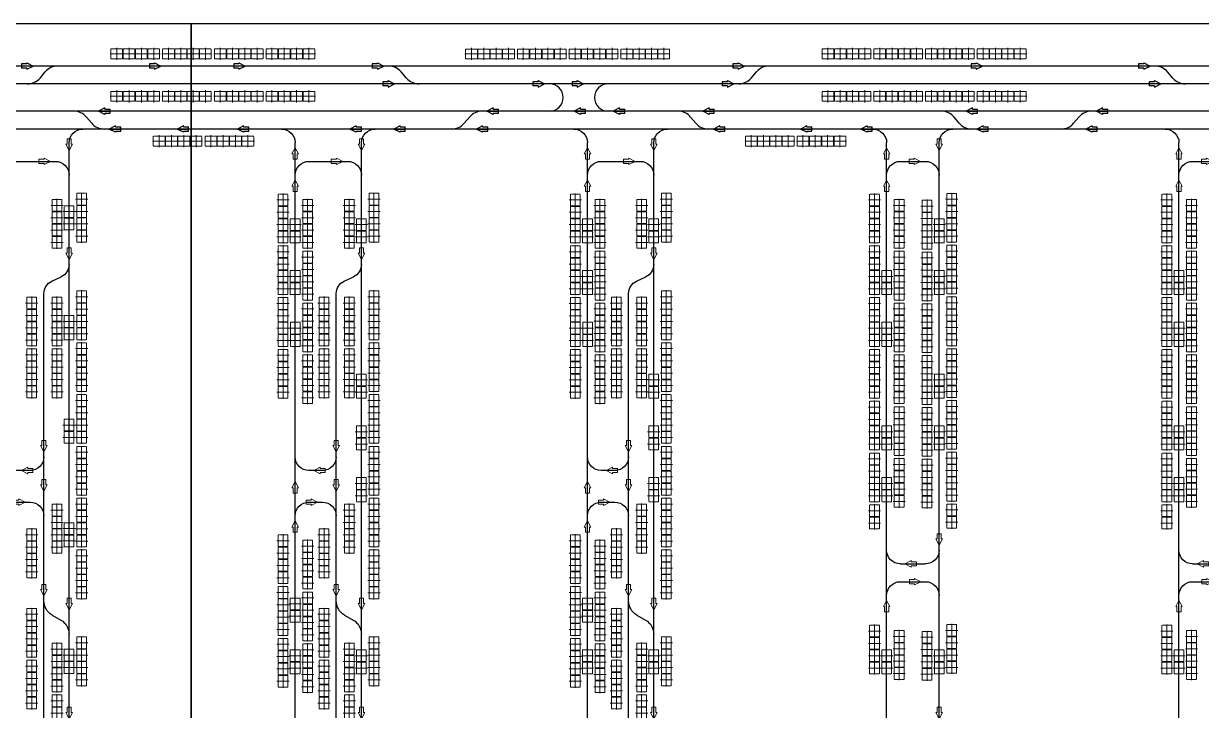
# Model space of a CAD drawing. Header units: millimetres. Extents: x -128 to 670218, y 27186 to 149492.
# Drawn here: x 432642 to 475648, y 107718 to 132785 of the extents above; entities that cross this region are included whole.
import ezdxf

# ---------------------------------------------------------------- set-up
doc = ezdxf.new("R2010")
doc.units = ezdxf.units.MM
doc.linetypes.add('AM_ISO08W050', pattern=[18, 12, -1.5, 3, -1.5])
doc.linetypes.add('XAT-M16_6F_EQ Layout_20211120$0$ACAD_ISO08W100', pattern=[36, 24, -3, 6, -3])
for name, color, linetype, lineweight in [('_CLINE', 4, 'XAT-M16_6F_EQ Layout_20211120$0$ACAD_ISO08W100', 9), ('DIRECT', 40, 'Continuous', 9), ('LINE_EQ', 4, 'AM_ISO08W050', 20), ('LINE_STB', 151, 'Continuous', 30)]:
    doc.layers.add(name, color=color, linetype=linetype, lineweight=lineweight)
doc.layers.add('Rail_H4822(Lower)', color=7, linetype='Continuous')

# ---------------------------------------------------------------- blocks, each defined once
blk = doc.blocks.new('*U3')
at = {"color": 0, "linetype": 'ByBlock'}
for p, q in [((-120, -230), (0, 0)), ((0, 0), (0, -420)), ((120, -230), (0, 0)), ((-75, -230), (-120, -230)), ((-75, -230), (-75, -420)), ((75, -420), (-75, -420)), ((75, -230), (75, -420)), ((75, -230), (120, -230))]:
    blk.add_line(p, q, dxfattribs=at)
blk = doc.blocks.new('A$C31676947')
at = {"layer": 'Rail_H4822(Lower)'}
for p, q in [((500, 47250), (500, 500)), ((2420, 47250), (2420, 500)), ((1000, 46570), (1920, 46570)), ((1000, 31870), (1920, 31870)), ((1000, 31220), (1920, 31220)), ((1000, 16520), (1920, 16520)), ((1000, 15870), (1920, 15870)), ((1000, 1180), (1920, 1180))]:
    blk.add_line(p, q, dxfattribs=at)
for centre, start, end in [((0, 47250), 0, 90), ((2920, 47250), 90, 180), ((1000, 46070), 90, 180), ((1920, 46070), 0, 90), ((1000, 32370), 180, 270), ((1920, 32370), 270, 0), ((1000, 30720), 90, 180), ((1920, 30720), 0, 90), ((0, 23700), 270, 0), ((2920, 23700), 180, 270), ((0, 21700), 0, 90), ((2920, 21700), 90, 180), ((1000, 17020), 180, 270), ((1920, 17020), 270, 0), ((1000, 15370), 90, 180), ((1920, 15370), 0, 90), ((1000, 1680), 180, 270), ((1920, 1680), 270, 0), ((0, 500), 270, 0), ((2920, 500), 180, 270)]:
    blk.add_arc(centre, 500, start, end, dxfattribs=at)
at = {"layer": 'DIRECT'}
for p, rotation in [((500, 46970), 180), ((1180, 46570), 89.99999999999999), ((500, 32550), 180), ((500, 23880), 180), ((500, 17200), 180), ((500, 1860), 180), ((1740, 1180), 270), ((500, 680), 180)]:
    blk.add_blockref('*U3', p, dxfattribs=dict(at, rotation=rotation))
for p in [(2420, 47070), (2420, 45890), (2420, 30540), (2420, 21520), (2420, 15190), (2420, 780)]:
    blk.add_blockref('*U3', p, dxfattribs=at)
at = {"layer": 'DIRECT', "lineweight": -2}
for p, rotation in [((1750, 31870), 270), ((1170, 31220), 89.99999999999999), ((1750, 16520), 270), ((1170, 15870), 89.99999999999999)]:
    blk.add_blockref('*U3', p, dxfattribs=dict(at, rotation=rotation))
blk = doc.blocks.new('A$Ca08771bd')
at = {"layer": 'Rail_H4822(Lower)'}
for p, q in [((500, 47250), (500, 500)), ((2920, 47250), (2920, 500)), ((1000, 46570), (2420, 46570)), ((2290, 42199), (2630, 42357)), ((2000, 41745), (2000, 6005)), ((1000, 32935), (1500, 32935)), ((1500, 31785), (1000, 31785)), ((2300, 27664), (2620, 27480)), ((2300, 17736), (2620, 17920)), ((1000, 13615), (1500, 13615)), ((1500, 12465), (1000, 12465)), ((2290, 5552), (2630, 5394)), ((1000, 1180), (2420, 1180))]:
    blk.add_line(p, q, dxfattribs=at)
for centre, radius, start, end in [((0, 47250), 500, 0, 90), ((3420, 47250), 500, 90, 180), ((1000, 46070), 500, 90, 180), ((2420, 46070), 500, 0, 90), ((2420, 42811), 500, 294.8882, 0), ((2500, 41745), 500, 114.8882, 180), ((1000, 33435), 500, 180, 270), ((1500, 33435), 500, 270, 0), ((1000, 31285), 500, 90, 180), ((1500, 31285), 500, 0, 90), ((2600, 28184), 600, 180, 240), ((2320, 26960), 600, 0, 60), ((0, 23700), 500, 270, 0), ((3420, 23700), 500, 180, 270), ((0, 21700), 500, 0, 90), ((3420, 21700), 500, 90, 180), ((2320, 18440), 600, 300, 0), ((2600, 17216), 600, 120, 180), ((1000, 14115), 500, 180, 270), ((1500, 14115), 500, 270, 0), ((1000, 11965), 500, 90, 180), ((1500, 11965), 500, 0, 90), ((2500, 6005), 500, 180, 245.1118), ((2420, 4940), 500, 0, 65.1118), ((1000, 1680), 500, 180, 270), ((2420, 1680), 500, 270, 0), ((0, 500), 500, 270, 0), ((3420, 500), 500, 180, 270)]:
    blk.add_arc(centre, radius, start, end, dxfattribs=at)
at = {"layer": 'DIRECT'}
for p, rotation in [((500, 46970), 180), ((1180, 46570), 90), ((500, 33615), 180), ((1320, 32935), 270), ((500, 32185), 180), ((1180, 31785), 90), ((500, 23880), 180), ((500, 14295), 180), ((1320, 13615), 270), ((500, 12865), 180), ((1180, 12465), 90), ((500, 1860), 180), ((2240, 1180), 270), ((500, 680), 180)]:
    blk.add_blockref('*U3', p, dxfattribs=dict(at, rotation=rotation))
for p in [(2920, 47070), (2920, 45890), (2920, 41911), (2000, 32535), (2000, 31105), (2920, 21520), (2000, 13215), (2000, 11785), (2920, 780)]:
    blk.add_blockref('*U3', p, dxfattribs=at)
at = {"layer": 'DIRECT', "lineweight": -2}
for p in [(2000, 27287), (2920, 26780), (2920, 17543), (2000, 17036), (2920, 4760)]:
    blk.add_blockref('*U3', p, dxfattribs=at)
blk = doc.blocks.new('*U589')
at = {"color": 0, "linetype": 'ByBlock'}
for p, q in [((-120, -230), (0, 0)), ((0, 0), (0, -420)), ((120, -230), (0, 0)), ((-75, -230), (-120, -230)), ((-75, -230), (-75, -420)), ((75, -420), (-75, -420)), ((75, -230), (75, -420)), ((75, -230), (120, -230))]:
    blk.add_line(p, q, dxfattribs=at)
blk = doc.blocks.new('*U570')
at = {"color": 0, "linetype": 'ByBlock'}
for p, q in [((-120, -230), (0, 0)), ((0, 0), (0, -420)), ((120, -230), (0, 0)), ((-75, -230), (-120, -230)), ((-75, -230), (-75, -420)), ((75, -420), (-75, -420)), ((75, -230), (75, -420)), ((75, -230), (120, -230))]:
    blk.add_line(p, q, dxfattribs=at)
blk = doc.blocks.new('*U571')
at = {"color": 0, "linetype": 'ByBlock'}
for p, q in [((-120, -230), (0, 0)), ((0, 0), (0, -420)), ((120, -230), (0, 0)), ((-75, -230), (-120, -230)), ((-75, -230), (-75, -420)), ((75, -420), (-75, -420)), ((75, -230), (75, -420)), ((75, -230), (120, -230))]:
    blk.add_line(p, q, dxfattribs=at)
blk = doc.blocks.new('*U506')
at = {"color": 0, "linetype": 'ByBlock'}
for p, q in [((-120, -230), (0, 0)), ((0, 0), (0, -420)), ((120, -230), (0, 0)), ((-75, -230), (-120, -230)), ((-75, -230), (-75, -420)), ((75, -420), (-75, -420)), ((75, -230), (75, -420)), ((75, -230), (120, -230))]:
    blk.add_line(p, q, dxfattribs=at)
blk = doc.blocks.new('*U507')
at = {"color": 0, "linetype": 'ByBlock'}
for p, q in [((-120, -230), (0, 0)), ((0, 0), (0, -420)), ((120, -230), (0, 0)), ((-75, -230), (-120, -230)), ((-75, -230), (-75, -420)), ((75, -420), (-75, -420)), ((75, -230), (75, -420)), ((75, -230), (120, -230))]:
    blk.add_line(p, q, dxfattribs=at)
blk = doc.blocks.new('*U448')
at = {"color": 0, "linetype": 'ByBlock'}
for p, q in [((-120, -230), (0, 0)), ((0, 0), (0, -420)), ((120, -230), (0, 0)), ((-75, -230), (-120, -230)), ((-75, -230), (-75, -420)), ((75, -420), (-75, -420)), ((75, -230), (75, -420)), ((75, -230), (120, -230))]:
    blk.add_line(p, q, dxfattribs=at)
blk = doc.blocks.new('*U782')
at = {"color": 0, "linetype": 'ByBlock'}
for p, q in [((-120, -230), (0, 0)), ((0, 0), (0, -420)), ((120, -230), (0, 0)), ((-75, -230), (-120, -230)), ((-75, -230), (-75, -420)), ((75, -420), (-75, -420)), ((75, -230), (75, -420)), ((75, -230), (120, -230))]:
    blk.add_line(p, q, dxfattribs=at)
blk = doc.blocks.new('*U771')
at = {"color": 0, "linetype": 'ByBlock'}
for p, q in [((-120, -230), (0, 0)), ((0, 0), (0, -420)), ((120, -230), (0, 0)), ((-75, -230), (-120, -230)), ((-75, -230), (-75, -420)), ((75, -420), (-75, -420)), ((75, -230), (75, -420)), ((75, -230), (120, -230))]:
    blk.add_line(p, q, dxfattribs=at)
blk = doc.blocks.new('*U772')
at = {"color": 0, "linetype": 'ByBlock'}
for p, q in [((-120, -230), (0, 0)), ((0, 0), (0, -420)), ((120, -230), (0, 0)), ((-75, -230), (-120, -230)), ((-75, -230), (-75, -420)), ((75, -420), (-75, -420)), ((75, -230), (75, -420)), ((75, -230), (120, -230))]:
    blk.add_line(p, q, dxfattribs=at)
blk = doc.blocks.new('*U713')
at = {"color": 0, "linetype": 'ByBlock'}
for p, q in [((-120, -230), (0, 0)), ((0, 0), (0, -420)), ((120, -230), (0, 0)), ((-75, -230), (-120, -230)), ((-75, -230), (-75, -420)), ((75, -420), (-75, -420)), ((75, -230), (75, -420)), ((75, -230), (120, -230))]:
    blk.add_line(p, q, dxfattribs=at)
blk = doc.blocks.new('*U715')
at = {"color": 0, "linetype": 'ByBlock'}
for p, q in [((-120, -230), (0, 0)), ((0, 0), (0, -420)), ((120, -230), (0, 0)), ((-75, -230), (-120, -230)), ((-75, -230), (-75, -420)), ((75, -420), (-75, -420)), ((75, -230), (75, -420)), ((75, -230), (120, -230))]:
    blk.add_line(p, q, dxfattribs=at)
blk = doc.blocks.new('*U647')
at = {"color": 0, "linetype": 'ByBlock'}
for p, q in [((-120, -230), (0, 0)), ((0, 0), (0, -420)), ((120, -230), (0, 0)), ((-75, -230), (-120, -230)), ((-75, -230), (-75, -420)), ((75, -420), (-75, -420)), ((75, -230), (75, -420)), ((75, -230), (120, -230))]:
    blk.add_line(p, q, dxfattribs=at)
blk = doc.blocks.new('*U649')
at = {"color": 0, "linetype": 'ByBlock'}
for p, q in [((-120, -230), (0, 0)), ((0, 0), (0, -420)), ((120, -230), (0, 0)), ((-75, -230), (-120, -230)), ((-75, -230), (-75, -420)), ((75, -420), (-75, -420)), ((75, -230), (75, -420)), ((75, -230), (120, -230))]:
    blk.add_line(p, q, dxfattribs=at)
blk = doc.blocks.new('*U395')
at = {"color": 0, "linetype": 'ByBlock'}
for p, q in [((-120, -230), (0, 0)), ((0, 0), (0, -420)), ((120, -230), (0, 0)), ((-75, -230), (-120, -230)), ((-75, -230), (-75, -420)), ((75, -420), (-75, -420)), ((75, -230), (75, -420)), ((75, -230), (120, -230))]:
    blk.add_line(p, q, dxfattribs=at)
blk = doc.blocks.new('*U396')
at = {"color": 0, "linetype": 'ByBlock'}
for p, q in [((-120, -230), (0, 0)), ((0, 0), (0, -420)), ((120, -230), (0, 0)), ((-75, -230), (-120, -230)), ((-75, -230), (-75, -420)), ((75, -420), (-75, -420)), ((75, -230), (75, -420)), ((75, -230), (120, -230))]:
    blk.add_line(p, q, dxfattribs=at)
blk = doc.blocks.new('*U397')
at = {"color": 0, "linetype": 'ByBlock'}
for p, q in [((-120, -230), (0, 0)), ((0, 0), (0, -420)), ((120, -230), (0, 0)), ((-75, -230), (-120, -230)), ((-75, -230), (-75, -420)), ((75, -420), (-75, -420)), ((75, -230), (75, -420)), ((75, -230), (120, -230))]:
    blk.add_line(p, q, dxfattribs=at)
blk = doc.blocks.new('*U398')
at = {"color": 0, "linetype": 'ByBlock'}
for p, q in [((-120, -230), (0, 0)), ((0, 0), (0, -420)), ((120, -230), (0, 0)), ((-75, -230), (-120, -230)), ((-75, -230), (-75, -420)), ((75, -420), (-75, -420)), ((75, -230), (75, -420)), ((75, -230), (120, -230))]:
    blk.add_line(p, q, dxfattribs=at)
blk = doc.blocks.new('*U399')
at = {"color": 0, "linetype": 'ByBlock'}
for p, q in [((-120, -230), (0, 0)), ((0, 0), (0, -420)), ((120, -230), (0, 0)), ((-75, -230), (-120, -230)), ((-75, -230), (-75, -420)), ((75, -420), (-75, -420)), ((75, -230), (75, -420)), ((75, -230), (120, -230))]:
    blk.add_line(p, q, dxfattribs=at)
blk = doc.blocks.new('*U400')
at = {"color": 0, "linetype": 'ByBlock'}
for p, q in [((-120, -230), (0, 0)), ((0, 0), (0, -420)), ((120, -230), (0, 0)), ((-75, -230), (-120, -230)), ((-75, -230), (-75, -420)), ((75, -420), (-75, -420)), ((75, -230), (75, -420)), ((75, -230), (120, -230))]:
    blk.add_line(p, q, dxfattribs=at)
blk = doc.blocks.new('*U401')
at = {"color": 0, "linetype": 'ByBlock'}
for p, q in [((-120, -230), (0, 0)), ((0, 0), (0, -420)), ((120, -230), (0, 0)), ((-75, -230), (-120, -230)), ((-75, -230), (-75, -420)), ((75, -420), (-75, -420)), ((75, -230), (75, -420)), ((75, -230), (120, -230))]:
    blk.add_line(p, q, dxfattribs=at)
blk = doc.blocks.new('*U402')
at = {"color": 0, "linetype": 'ByBlock'}
for p, q in [((-120, -230), (0, 0)), ((0, 0), (0, -420)), ((120, -230), (0, 0)), ((-75, -230), (-120, -230)), ((-75, -230), (-75, -420)), ((75, -420), (-75, -420)), ((75, -230), (75, -420)), ((75, -230), (120, -230))]:
    blk.add_line(p, q, dxfattribs=at)
blk = doc.blocks.new('*U403')
at = {"color": 0, "linetype": 'ByBlock'}
for p, q in [((-120, -230), (0, 0)), ((0, 0), (0, -420)), ((120, -230), (0, 0)), ((-75, -230), (-120, -230)), ((-75, -230), (-75, -420)), ((75, -420), (-75, -420)), ((75, -230), (75, -420)), ((75, -230), (120, -230))]:
    blk.add_line(p, q, dxfattribs=at)
blk = doc.blocks.new('*U404')
at = {"color": 0, "linetype": 'ByBlock'}
for p, q in [((-120, -230), (0, 0)), ((0, 0), (0, -420)), ((120, -230), (0, 0)), ((-75, -230), (-120, -230)), ((-75, -230), (-75, -420)), ((75, -420), (-75, -420)), ((75, -230), (75, -420)), ((75, -230), (120, -230))]:
    blk.add_line(p, q, dxfattribs=at)
blk = doc.blocks.new('*U371')
at = {"color": 0, "linetype": 'ByBlock'}
for p, q in [((-120, -230), (0, 0)), ((0, 0), (0, -420)), ((120, -230), (0, 0)), ((-75, -230), (-120, -230)), ((-75, -230), (-75, -420)), ((75, -420), (-75, -420)), ((75, -230), (75, -420)), ((75, -230), (120, -230))]:
    blk.add_line(p, q, dxfattribs=at)
blk = doc.blocks.new('*U372')
at = {"color": 0, "linetype": 'ByBlock'}
for p, q in [((-120, -230), (0, 0)), ((0, 0), (0, -420)), ((120, -230), (0, 0)), ((-75, -230), (-120, -230)), ((-75, -230), (-75, -420)), ((75, -420), (-75, -420)), ((75, -230), (75, -420)), ((75, -230), (120, -230))]:
    blk.add_line(p, q, dxfattribs=at)
blk = doc.blocks.new('*U373')
at = {"color": 0, "linetype": 'ByBlock'}
for p, q in [((-120, -230), (0, 0)), ((0, 0), (0, -420)), ((120, -230), (0, 0)), ((-75, -230), (-120, -230)), ((-75, -230), (-75, -420)), ((75, -420), (-75, -420)), ((75, -230), (75, -420)), ((75, -230), (120, -230))]:
    blk.add_line(p, q, dxfattribs=at)
blk = doc.blocks.new('*U374')
at = {"color": 0, "linetype": 'ByBlock'}
for p, q in [((-120, -230), (0, 0)), ((0, 0), (0, -420)), ((120, -230), (0, 0)), ((-75, -230), (-120, -230)), ((-75, -230), (-75, -420)), ((75, -420), (-75, -420)), ((75, -230), (75, -420)), ((75, -230), (120, -230))]:
    blk.add_line(p, q, dxfattribs=at)
blk = doc.blocks.new('*U375')
at = {"color": 0, "linetype": 'ByBlock'}
for p, q in [((-120, -230), (0, 0)), ((0, 0), (0, -420)), ((120, -230), (0, 0)), ((-75, -230), (-120, -230)), ((-75, -230), (-75, -420)), ((75, -420), (-75, -420)), ((75, -230), (75, -420)), ((75, -230), (120, -230))]:
    blk.add_line(p, q, dxfattribs=at)
blk = doc.blocks.new('*U377')
at = {"color": 0, "linetype": 'ByBlock'}
for p, q in [((-120, -230), (0, 0)), ((0, 0), (0, -420)), ((120, -230), (0, 0)), ((-75, -230), (-120, -230)), ((-75, -230), (-75, -420)), ((75, -420), (-75, -420)), ((75, -230), (75, -420)), ((75, -230), (120, -230))]:
    blk.add_line(p, q, dxfattribs=at)
blk = doc.blocks.new('*U378')
at = {"color": 0, "linetype": 'ByBlock'}
for p, q in [((-120, -230), (0, 0)), ((0, 0), (0, -420)), ((120, -230), (0, 0)), ((-75, -230), (-120, -230)), ((-75, -230), (-75, -420)), ((75, -420), (-75, -420)), ((75, -230), (75, -420)), ((75, -230), (120, -230))]:
    blk.add_line(p, q, dxfattribs=at)
blk = doc.blocks.new('XAT-M16_6F_EQ Layout_20211120$0$EG-12_FOUP_(01)-pv')
at = {"layer": '_CLINE'}
for p, q in [((0, 211), (0, -235)), ((-239, -12), (239, -12))]:
    blk.add_line(p, q, dxfattribs=at)
at = {"layer": 'LINE_EQ'}
blk.add_lwpolyline([(-215, 166), (-215, -190), (215, -190), (215, 166)], close=True, dxfattribs=at)
blk = doc.blocks.new('A$Ca79c4620')
at = {"rotation": 89.99999999999999}
for p in [(945, -882), (945, -1332), (945, -1782), (945, -2232)]:
    blk.add_blockref('XAT-M16_6F_EQ Layout_20211120$0$EG-12_FOUP_(01)-pv', p, dxfattribs=at)
blk = doc.blocks.new('A$Cb83e1a90')
at = {"rotation": 89.99999999999999}
for p in [(-955, -909), (-955, -1359), (-955, -1809), (-955, -2259)]:
    blk.add_blockref('XAT-M16_6F_EQ Layout_20211120$0$EG-12_FOUP_(01)-pv', p, dxfattribs=at)

msp = doc.modelspace()

# ---------------------------------------------------------------- linework, layer by layer
for points in [[(385178, 132785), (438756, 132785), (438756, 79986), (385178, 79986)], [(438756, 132785), (534517, 132785), (534517, 79986), (438756, 79986)]]:
    msp.add_lwpolyline(points, close=True)
at = {"layer": 'Rail_H4822(Lower)'}
for p, q in [((669038, 131236), (407708, 131236)), ((433243, 130798), (433435, 131025)), ((446624, 130798), (446432, 131025)), ((459210, 130798), (459401, 131025)), ((474604, 130798), (474412, 131025)), ((666119, 130586), (407708, 130586)), ((668038, 129586), (408931, 129586)), ((435131, 129148), (434939, 129375)), ((448732, 129148), (448924, 129375)), ((457191, 129148), (456999, 129375)), ((466806, 129148), (466614, 129375)), ((470981, 129148), (471173, 129375)), ((667388, 128936), (414398, 128936))]:
    msp.add_line(p, q, dxfattribs=at)
for centre, radius, start, end in [((433892, 130636), 600, 90, 139.6984), ((445974, 130636), 600, 40.3016, 90), ((459859, 130636), 600, 90, 139.6984), ((473954, 130636), 600, 40.3016, 90), ((432785, 131186), 600, 270, 319.6984), ((447081, 131186), 600, 220.3016, 270), ((458752, 131186), 600, 270, 319.6984), ((475061, 131186), 600, 220.3016, 270), ((451841, 130086), 500, 270, 90), ((453991, 130086), 500, 90, 270), ((434481, 128986), 600, 40.3016, 90), ((449381, 128986), 600, 90, 139.6984), ((456541, 128986), 600, 40.3016, 90), ((466157, 128986), 600, 40.3016, 90), ((471631, 128986), 600, 90, 139.6984), ((435588, 129536), 600, 220.3016, 270), ((448274, 129536), 600, 270, 319.6984), ((457648, 129536), 600, 220.3016, 270), ((467264, 129536), 600, 220.3016, 270), ((470524, 129536), 600, 270, 319.6984)]:
    msp.add_arc(centre, radius, start, end, dxfattribs=at)

# ---------------------------------------------------------------- block references
at = {"layer": 'LINE_EQ', "rotation": 89.99999999999999}
for p in [(434293, 125924), (434293, 125474), (442546, 125448), (444966, 125448), (453219, 125448), (455639, 125448), (466062, 125448), (442546, 124998), (444966, 124998), (453219, 124998), (455639, 124998), (466062, 124998), (442546, 123558), (453219, 123558), (464142, 123558), (466062, 123558), (474815, 123558), (442546, 123108), (453219, 123108), (464142, 123108), (466062, 123108), (474815, 123108), (434293, 121912), (442549, 121668), (453222, 121668), (464142, 121668), (474815, 121668), (434293, 121462), (442549, 121218), (453222, 121218), (464142, 121218), (474815, 121218), (444966, 119778), (455639, 119778), (466062, 119778), (444966, 119328), (455639, 119328), (466062, 119328), (434293, 118132), (434293, 117682), (444966, 117888), (455639, 117888), (464142, 117888), (466062, 117888), (474815, 117888), (444966, 117438), (455639, 117438), (464142, 117438), (466062, 117438), (474815, 117438), (444966, 115998), (455639, 115998), (464142, 115998), (474815, 115998), (444966, 115548), (455639, 115548), (464142, 115548), (474815, 115548), (434293, 114352), (434293, 113902), (442546, 111604), (453219, 111604), (442546, 111154), (453219, 111154), (434293, 109733), (442546, 109714), (444966, 109714), (453219, 109714), (455639, 109714), (464142, 109714), (466062, 109714), (474815, 109714), (434293, 109283), (442546, 109264), (444966, 109264), (453219, 109264), (455639, 109264), (464142, 109264), (466062, 109264), (474815, 109264)]:
    msp.add_blockref('XAT-M16_6F_EQ Layout_20211120$0$EG-12_FOUP_(01)-pv', p, dxfattribs=at)
at = {"layer": 'LINE_STB'}
for name, p in [('XAT-M16_6F_EQ Layout_20211120$0$EG-12_FOUP_(01)-pv', (436043, 131692)), ('XAT-M16_6F_EQ Layout_20211120$0$EG-12_FOUP_(01)-pv', (436493, 131692)), ('XAT-M16_6F_EQ Layout_20211120$0$EG-12_FOUP_(01)-pv', (436943, 131692)), ('XAT-M16_6F_EQ Layout_20211120$0$EG-12_FOUP_(01)-pv', (437393, 131692)), ('XAT-M16_6F_EQ Layout_20211120$0$EG-12_FOUP_(01)-pv', (437933, 131692)), ('XAT-M16_6F_EQ Layout_20211120$0$EG-12_FOUP_(01)-pv', (438383, 131692)), ('XAT-M16_6F_EQ Layout_20211120$0$EG-12_FOUP_(01)-pv', (438833, 131692)), ('XAT-M16_6F_EQ Layout_20211120$0$EG-12_FOUP_(01)-pv', (439283, 131692)), ('XAT-M16_6F_EQ Layout_20211120$0$EG-12_FOUP_(01)-pv', (439823, 131692)), ('XAT-M16_6F_EQ Layout_20211120$0$EG-12_FOUP_(01)-pv', (440273, 131692)), ('XAT-M16_6F_EQ Layout_20211120$0$EG-12_FOUP_(01)-pv', (440723, 131692)), ('XAT-M16_6F_EQ Layout_20211120$0$EG-12_FOUP_(01)-pv', (441173, 131692)), ('XAT-M16_6F_EQ Layout_20211120$0$EG-12_FOUP_(01)-pv', (441713, 131692)), ('XAT-M16_6F_EQ Layout_20211120$0$EG-12_FOUP_(01)-pv', (442163, 131692)), ('XAT-M16_6F_EQ Layout_20211120$0$EG-12_FOUP_(01)-pv', (442613, 131692)), ('XAT-M16_6F_EQ Layout_20211120$0$EG-12_FOUP_(01)-pv', (443063, 131692)), ('XAT-M16_6F_EQ Layout_20211120$0$EG-12_FOUP_(01)-pv', (448997, 131691)), ('XAT-M16_6F_EQ Layout_20211120$0$EG-12_FOUP_(01)-pv', (449447, 131691)), ('XAT-M16_6F_EQ Layout_20211120$0$EG-12_FOUP_(01)-pv', (449897, 131691)), ('XAT-M16_6F_EQ Layout_20211120$0$EG-12_FOUP_(01)-pv', (450347, 131691)), ('XAT-M16_6F_EQ Layout_20211120$0$EG-12_FOUP_(01)-pv', (450887, 131691)), ('XAT-M16_6F_EQ Layout_20211120$0$EG-12_FOUP_(01)-pv', (451337, 131691)), ('XAT-M16_6F_EQ Layout_20211120$0$EG-12_FOUP_(01)-pv', (451787, 131691)), ('XAT-M16_6F_EQ Layout_20211120$0$EG-12_FOUP_(01)-pv', (452237, 131691)), ('XAT-M16_6F_EQ Layout_20211120$0$EG-12_FOUP_(01)-pv', (452777, 131691)), ('XAT-M16_6F_EQ Layout_20211120$0$EG-12_FOUP_(01)-pv', (453227, 131691)), ('XAT-M16_6F_EQ Layout_20211120$0$EG-12_FOUP_(01)-pv', (453677, 131691)), ('XAT-M16_6F_EQ Layout_20211120$0$EG-12_FOUP_(01)-pv', (454127, 131691)), ('XAT-M16_6F_EQ Layout_20211120$0$EG-12_FOUP_(01)-pv', (454667, 131691)), ('XAT-M16_6F_EQ Layout_20211120$0$EG-12_FOUP_(01)-pv', (455117, 131691)), ('XAT-M16_6F_EQ Layout_20211120$0$EG-12_FOUP_(01)-pv', (455567, 131691)), ('XAT-M16_6F_EQ Layout_20211120$0$EG-12_FOUP_(01)-pv', (456017, 131691)), ('XAT-M16_6F_EQ Layout_20211120$0$EG-12_FOUP_(01)-pv', (462010, 131692)), ('XAT-M16_6F_EQ Layout_20211120$0$EG-12_FOUP_(01)-pv', (462460, 131692)), ('XAT-M16_6F_EQ Layout_20211120$0$EG-12_FOUP_(01)-pv', (462910, 131692)), ('XAT-M16_6F_EQ Layout_20211120$0$EG-12_FOUP_(01)-pv', (463360, 131692)), ('XAT-M16_6F_EQ Layout_20211120$0$EG-12_FOUP_(01)-pv', (463900, 131692)), ('XAT-M16_6F_EQ Layout_20211120$0$EG-12_FOUP_(01)-pv', (464350, 131692)), ('XAT-M16_6F_EQ Layout_20211120$0$EG-12_FOUP_(01)-pv', (464800, 131692)), ('XAT-M16_6F_EQ Layout_20211120$0$EG-12_FOUP_(01)-pv', (465250, 131692)), ('XAT-M16_6F_EQ Layout_20211120$0$EG-12_FOUP_(01)-pv', (465790, 131692)), ('XAT-M16_6F_EQ Layout_20211120$0$EG-12_FOUP_(01)-pv', (466240, 131692)), ('XAT-M16_6F_EQ Layout_20211120$0$EG-12_FOUP_(01)-pv', (466690, 131692)), ('XAT-M16_6F_EQ Layout_20211120$0$EG-12_FOUP_(01)-pv', (467140, 131692)), ('XAT-M16_6F_EQ Layout_20211120$0$EG-12_FOUP_(01)-pv', (467680, 131692)), ('XAT-M16_6F_EQ Layout_20211120$0$EG-12_FOUP_(01)-pv', (468130, 131692)), ('XAT-M16_6F_EQ Layout_20211120$0$EG-12_FOUP_(01)-pv', (468580, 131692)), ('XAT-M16_6F_EQ Layout_20211120$0$EG-12_FOUP_(01)-pv', (469030, 131692)), ('XAT-M16_6F_EQ Layout_20211120$0$EG-12_FOUP_(01)-pv', (436043, 130143)), ('XAT-M16_6F_EQ Layout_20211120$0$EG-12_FOUP_(01)-pv', (436493, 130143)), ('XAT-M16_6F_EQ Layout_20211120$0$EG-12_FOUP_(01)-pv', (436943, 130143)), ('XAT-M16_6F_EQ Layout_20211120$0$EG-12_FOUP_(01)-pv', (437393, 130143)), ('XAT-M16_6F_EQ Layout_20211120$0$EG-12_FOUP_(01)-pv', (437933, 130143)), ('XAT-M16_6F_EQ Layout_20211120$0$EG-12_FOUP_(01)-pv', (438383, 130143)), ('XAT-M16_6F_EQ Layout_20211120$0$EG-12_FOUP_(01)-pv', (438833, 130143)), ('XAT-M16_6F_EQ Layout_20211120$0$EG-12_FOUP_(01)-pv', (439283, 130143)), ('XAT-M16_6F_EQ Layout_20211120$0$EG-12_FOUP_(01)-pv', (439823, 130143)), ('XAT-M16_6F_EQ Layout_20211120$0$EG-12_FOUP_(01)-pv', (440273, 130143)), ('XAT-M16_6F_EQ Layout_20211120$0$EG-12_FOUP_(01)-pv', (440723, 130143)), ('XAT-M16_6F_EQ Layout_20211120$0$EG-12_FOUP_(01)-pv', (441173, 130143)), ('XAT-M16_6F_EQ Layout_20211120$0$EG-12_FOUP_(01)-pv', (441713, 130143)), ('XAT-M16_6F_EQ Layout_20211120$0$EG-12_FOUP_(01)-pv', (442163, 130143)), ('XAT-M16_6F_EQ Layout_20211120$0$EG-12_FOUP_(01)-pv', (442613, 130143)), ('XAT-M16_6F_EQ Layout_20211120$0$EG-12_FOUP_(01)-pv', (443063, 130143)), ('XAT-M16_6F_EQ Layout_20211120$0$EG-12_FOUP_(01)-pv', (462010, 130143)), ('XAT-M16_6F_EQ Layout_20211120$0$EG-12_FOUP_(01)-pv', (462460, 130143)), ('XAT-M16_6F_EQ Layout_20211120$0$EG-12_FOUP_(01)-pv', (462910, 130143)), ('XAT-M16_6F_EQ Layout_20211120$0$EG-12_FOUP_(01)-pv', (463360, 130143)), ('XAT-M16_6F_EQ Layout_20211120$0$EG-12_FOUP_(01)-pv', (463900, 130143)), ('XAT-M16_6F_EQ Layout_20211120$0$EG-12_FOUP_(01)-pv', (464350, 130143)), ('XAT-M16_6F_EQ Layout_20211120$0$EG-12_FOUP_(01)-pv', (464800, 130143)), ('XAT-M16_6F_EQ Layout_20211120$0$EG-12_FOUP_(01)-pv', (465250, 130143)), ('XAT-M16_6F_EQ Layout_20211120$0$EG-12_FOUP_(01)-pv', (465790, 130143)), ('XAT-M16_6F_EQ Layout_20211120$0$EG-12_FOUP_(01)-pv', (466240, 130143)), ('XAT-M16_6F_EQ Layout_20211120$0$EG-12_FOUP_(01)-pv', (466690, 130143)), ('XAT-M16_6F_EQ Layout_20211120$0$EG-12_FOUP_(01)-pv', (467140, 130143)), ('XAT-M16_6F_EQ Layout_20211120$0$EG-12_FOUP_(01)-pv', (467680, 130143)), ('XAT-M16_6F_EQ Layout_20211120$0$EG-12_FOUP_(01)-pv', (468130, 130143)), ('XAT-M16_6F_EQ Layout_20211120$0$EG-12_FOUP_(01)-pv', (468580, 130143)), ('XAT-M16_6F_EQ Layout_20211120$0$EG-12_FOUP_(01)-pv', (469030, 130143)), ('A$Ca79c4620', (433805, 127257)), ('A$Cb83e1a90', (443058, 127257)), ('A$Ca79c4620', (444478, 127257)), ('A$Cb83e1a90', (453731, 127257)), ('A$Ca79c4620', (455151, 127257)), ('A$Cb83e1a90', (434805, 127058)), ('A$Cb83e1a90', (445478, 127058)), ('A$Cb83e1a90', (456151, 127058)), ('A$Cb83e1a90', (443058, 125367)), ('A$Cb83e1a90', (453731, 125367)), ('A$Cb83e1a90', (435705, 123720)), ('A$Cb83e1a90', (446378, 123720)), ('A$Cb83e1a90', (457051, 123720)), ('A$Cb83e1a90', (433885, 123495)), ('A$Cb83e1a90', (434805, 123495)), ('A$Cb83e1a90', (443058, 123477)), ('A$Cb83e1a90', (444558, 123495)), ('A$Cb83e1a90', (445478, 123495)), ('A$Cb83e1a90', (453731, 123477)), ('A$Cb83e1a90', (455231, 123495)), ('A$Cb83e1a90', (456151, 123495)), ('A$Cb83e1a90', (433885, 121605)), ('A$Cb83e1a90', (433885, 121605)), ('A$Cb83e1a90', (434805, 121605)), ('A$Cb83e1a90', (435705, 121830)), ('A$Cb83e1a90', (443058, 121587)), ('A$Cb83e1a90', (444558, 121605)), ('A$Cb83e1a90', (444558, 121605)), ('A$Cb83e1a90', (445478, 121605)), ('A$Cb83e1a90', (446378, 121830)), ('A$Cb83e1a90', (453731, 121587)), ('A$Cb83e1a90', (455231, 121605)), ('A$Cb83e1a90', (455231, 121605)), ('A$Cb83e1a90', (456151, 121605)), ('A$Cb83e1a90', (457051, 121830)), ('A$Cb83e1a90', (435705, 119940)), ('A$Cb83e1a90', (446378, 119940)), ('A$Cb83e1a90', (457051, 119940)), ('A$Cb83e1a90', (435705, 118050)), ('A$Cb83e1a90', (446378, 118050)), ('A$Cb83e1a90', (457051, 118050)), ('A$Cb83e1a90', (434805, 115935)), ('A$Cb83e1a90', (435705, 116160)), ('A$Cb83e1a90', (445478, 115935)), ('A$Cb83e1a90', (446378, 116160)), ('A$Cb83e1a90', (456151, 115935)), ('A$Cb83e1a90', (457051, 116160)), ('A$Cb83e1a90', (433885, 115035)), ('A$Cb83e1a90', (443058, 114822)), ('A$Cb83e1a90', (444558, 115035)), ('A$Cb83e1a90', (453731, 114822)), ('A$Cb83e1a90', (455231, 115035)), ('A$Cb83e1a90', (435705, 114270)), ('A$Cb83e1a90', (446378, 114270)), ('A$Cb83e1a90', (457051, 114270)), ('A$Cb83e1a90', (443058, 112932)), ('A$Cb83e1a90', (453731, 112932)), ('A$Cb83e1a90', (433885, 112137)), ('A$Cb83e1a90', (444558, 112137)), ('A$Cb83e1a90', (455231, 112137)), ('A$Cb83e1a90', (434805, 110867)), ('A$Cb83e1a90', (435705, 111092)), ('A$Cb83e1a90', (443058, 111042)), ('A$Cb83e1a90', (445478, 110867)), ('A$Cb83e1a90', (446378, 111092)), ('A$Cb83e1a90', (453731, 111042)), ('A$Cb83e1a90', (456151, 110867)), ('A$Cb83e1a90', (457051, 111092)), ('A$Cb83e1a90', (433885, 110247)), ('A$Cb83e1a90', (444558, 110247)), ('A$Cb83e1a90', (455231, 110247)), ('A$Cb83e1a90', (434805, 108977)), ('A$Cb83e1a90', (445478, 108977)), ('A$Cb83e1a90', (456151, 108977))]:
    msp.add_blockref(name, p, dxfattribs=at)
for p, rotation in [((437592, 128482), 180), ((438042, 128482), 180), ((438492, 128482), 180), ((438942, 128482), 180), ((439482, 128482), 180), ((439932, 128482), 180), ((440382, 128482), 180), ((440832, 128482), 180), ((459210, 128481), 180), ((459660, 128481), 180), ((460110, 128481), 180), ((460560, 128481), 180), ((461100, 128481), 180), ((461550, 128481), 180), ((462000, 128481), 180), ((462450, 128481), 180), ((463699, 126348), 89.99999999999999), ((466519, 126374), 89.99999999999999), ((474372, 126348), 89.99999999999999), ((443003, 126149), 89.99999999999999), ((453676, 126149), 89.99999999999999), ((463699, 125898), 89.99999999999999), ((464599, 126149), 89.99999999999999), ((465619, 126123), 89.99999999999999), ((466519, 125924), 89.99999999999999), ((474372, 125898), 89.99999999999999), ((475272, 126149), 89.99999999999999), ((443003, 125699), 89.99999999999999), ((453676, 125699), 89.99999999999999), ((463699, 125448), 89.99999999999999), ((464599, 125699), 89.99999999999999), ((465619, 125673), 89.99999999999999), ((466519, 125474), 89.99999999999999), ((474372, 125448), 89.99999999999999), ((475272, 125699), 89.99999999999999), ((443003, 125249), 89.99999999999999), ((453676, 125249), 89.99999999999999), ((463699, 124998), 89.99999999999999), ((464599, 125249), 89.99999999999999), ((465619, 125223), 89.99999999999999), ((466519, 125024), 89.99999999999999), ((474372, 124998), 89.99999999999999), ((475272, 125249), 89.99999999999999), ((443003, 124799), 89.99999999999999), ((453676, 124799), 89.99999999999999), ((464599, 124799), 89.99999999999999), ((465619, 124773), 89.99999999999999), ((466519, 124484), 89.99999999999999), ((475272, 124799), 89.99999999999999), ((443003, 124259), 89.99999999999999), ((453676, 124259), 89.99999999999999), ((463699, 124458), 89.99999999999999), ((464599, 124259), 89.99999999999999), ((465619, 124233), 89.99999999999999), ((474372, 124458), 89.99999999999999), ((475272, 124259), 89.99999999999999), ((443003, 123809), 89.99999999999999), ((453676, 123809), 89.99999999999999), ((463699, 124008), 89.99999999999999), ((464599, 123809), 89.99999999999999), ((465619, 123783), 89.99999999999999), ((466519, 124034), 89.99999999999999), ((474372, 124008), 89.99999999999999), ((475272, 123809), 89.99999999999999), ((443003, 123359), 89.99999999999999), ((453676, 123359), 89.99999999999999), ((463699, 123558), 89.99999999999999), ((464599, 123359), 89.99999999999999), ((465619, 123333), 89.99999999999999), ((466519, 123584), 89.99999999999999), ((474372, 123558), 89.99999999999999), ((475272, 123359), 89.99999999999999), ((443003, 122909), 89.99999999999999), ((453676, 122909), 89.99999999999999), ((463699, 123108), 89.99999999999999), ((464599, 122909), 89.99999999999999), ((465619, 122883), 89.99999999999999), ((466519, 123134), 89.99999999999999), ((474372, 123108), 89.99999999999999), ((475272, 122909), 89.99999999999999), ((443003, 122369), 89.99999999999999), ((453676, 122369), 89.99999999999999), ((463699, 122568), 89.99999999999999), ((464599, 122369), 89.99999999999999), ((465619, 122343), 89.99999999999999), ((466519, 122594), 89.99999999999999), ((474372, 122568), 89.99999999999999), ((475272, 122369), 89.99999999999999), ((443003, 121919), 89.99999999999999), ((453676, 121919), 89.99999999999999), ((463699, 122118), 89.99999999999999), ((464599, 121919), 89.99999999999999), ((466519, 122144), 89.99999999999999), ((474372, 122118), 89.99999999999999), ((475272, 121919), 89.99999999999999), ((443003, 121469), 89.99999999999999), ((453676, 121469), 89.99999999999999), ((463699, 121668), 89.99999999999999), ((464599, 121469), 89.99999999999999), ((465619, 121893), 89.99999999999999), ((466519, 121694), 89.99999999999999), ((474372, 121668), 89.99999999999999), ((475272, 121469), 89.99999999999999), ((463699, 121218), 89.99999999999999), ((465619, 121443), 89.99999999999999), ((466519, 121244), 89.99999999999999), ((474372, 121218), 89.99999999999999), ((443003, 121019), 89.99999999999999), ((453676, 121019), 89.99999999999999), ((463699, 120678), 89.99999999999999), ((464599, 121019), 89.99999999999999), ((465619, 120993), 89.99999999999999), ((466519, 120704), 89.99999999999999), ((474372, 120678), 89.99999999999999), ((475272, 121019), 89.99999999999999), ((443003, 120479), 89.99999999999999), ((453676, 120479), 89.99999999999999), ((463699, 120228), 89.99999999999999), ((464599, 120479), 89.99999999999999), ((465619, 120453), 89.99999999999999), ((466519, 120254), 89.99999999999999), ((474372, 120228), 89.99999999999999), ((475272, 120479), 89.99999999999999), ((443003, 120029), 89.99999999999999), ((453676, 120029), 89.99999999999999), ((463699, 119778), 89.99999999999999), ((464599, 120029), 89.99999999999999), ((465619, 120003), 89.99999999999999), ((466519, 119804), 89.99999999999999), ((474372, 119778), 89.99999999999999), ((475272, 120029), 89.99999999999999), ((443003, 119579), 89.99999999999999), ((453676, 119579), 89.99999999999999), ((463699, 119328), 89.99999999999999), ((464599, 119579), 89.99999999999999), ((465619, 119553), 89.99999999999999), ((466519, 119354), 89.99999999999999), ((474372, 119328), 89.99999999999999), ((475272, 119579), 89.99999999999999), ((443003, 119129), 89.99999999999999), ((453676, 119129), 89.99999999999999), ((464599, 119129), 89.99999999999999), ((465619, 119103), 89.99999999999999), ((475272, 119129), 89.99999999999999), ((463699, 118788), 89.99999999999999), ((464599, 118589), 89.99999999999999), ((465619, 118563), 89.99999999999999), ((466519, 118814), 89.99999999999999), ((474372, 118788), 89.99999999999999), ((475272, 118589), 89.99999999999999), ((463699, 118338), 89.99999999999999), ((464599, 118139), 89.99999999999999), ((465619, 118113), 89.99999999999999), ((466519, 118364), 89.99999999999999), ((474372, 118338), 89.99999999999999), ((475272, 118139), 89.99999999999999), ((463699, 117888), 89.99999999999999), ((464599, 117689), 89.99999999999999), ((465619, 117663), 89.99999999999999), ((466519, 117914), 89.99999999999999), ((474372, 117888), 89.99999999999999), ((475272, 117689), 89.99999999999999), ((463699, 117438), 89.99999999999999), ((464599, 117239), 89.99999999999999), ((465619, 117213), 89.99999999999999), ((466519, 117464), 89.99999999999999), ((474372, 117438), 89.99999999999999), ((475272, 117239), 89.99999999999999), ((463699, 116898), 89.99999999999999), ((466519, 116924), 89.99999999999999), ((474372, 116898), 89.99999999999999), ((463699, 116448), 89.99999999999999), ((464599, 116699), 89.99999999999999), ((465619, 116673), 89.99999999999999), ((466519, 116474), 89.99999999999999), ((474372, 116448), 89.99999999999999), ((475272, 116699), 89.99999999999999), ((463699, 115998), 89.99999999999999), ((464599, 116249), 89.99999999999999), ((465619, 116223), 89.99999999999999), ((466519, 116024), 89.99999999999999), ((474372, 115998), 89.99999999999999), ((475272, 116249), 89.99999999999999), ((463699, 115548), 89.99999999999999), ((464599, 115799), 89.99999999999999), ((465619, 115773), 89.99999999999999), ((466519, 115574), 89.99999999999999), ((474372, 115548), 89.99999999999999), ((475272, 115799), 89.99999999999999), ((464599, 115349), 89.99999999999999), ((465619, 115323), 89.99999999999999), ((466519, 115034), 89.99999999999999), ((475272, 115349), 89.99999999999999), ((463699, 115008), 89.99999999999999), ((474372, 115008), 89.99999999999999), ((463699, 114558), 89.99999999999999), ((466519, 114584), 89.99999999999999), ((474372, 114558), 89.99999999999999), ((443003, 113715), 89.99999999999999), ((453676, 113715), 89.99999999999999), ((443003, 113265), 89.99999999999999), ((453676, 113265), 89.99999999999999), ((443003, 112815), 89.99999999999999), ((453676, 112815), 89.99999999999999), ((443003, 112365), 89.99999999999999), ((453676, 112365), 89.99999999999999), ((443003, 111825), 89.99999999999999), ((453676, 111825), 89.99999999999999), ((443003, 111375), 89.99999999999999), ((453676, 111375), 89.99999999999999), ((443003, 110925), 89.99999999999999), ((453676, 110925), 89.99999999999999), ((443003, 110475), 89.99999999999999), ((453676, 110475), 89.99999999999999), ((463699, 110614), 89.99999999999999), ((464599, 110415), 89.99999999999999), ((465619, 110389), 89.99999999999999), ((466519, 110640), 89.99999999999999), ((474372, 110614), 89.99999999999999), ((475272, 110415), 89.99999999999999), ((443003, 109935), 89.99999999999999), ((453676, 109935), 89.99999999999999), ((463699, 110164), 89.99999999999999), ((464599, 109965), 89.99999999999999), ((465619, 109939), 89.99999999999999), ((466519, 110190), 89.99999999999999), ((474372, 110164), 89.99999999999999), ((475272, 109965), 89.99999999999999), ((443003, 109485), 89.99999999999999), ((453676, 109485), 89.99999999999999), ((463699, 109714), 89.99999999999999), ((464599, 109515), 89.99999999999999), ((465619, 109489), 89.99999999999999), ((466519, 109740), 89.99999999999999), ((474372, 109714), 89.99999999999999), ((475272, 109515), 89.99999999999999), ((443003, 109035), 89.99999999999999), ((453676, 109035), 89.99999999999999), ((463699, 109264), 89.99999999999999), ((464599, 109065), 89.99999999999999), ((465619, 109039), 89.99999999999999), ((466519, 109290), 89.99999999999999), ((474372, 109264), 89.99999999999999), ((475272, 109065), 89.99999999999999), ((443003, 108585), 89.99999999999999), ((453676, 108585), 89.99999999999999)]:
    msp.add_blockref('XAT-M16_6F_EQ Layout_20211120$0$EG-12_FOUP_(01)-pv', p, dxfattribs=dict(at, rotation=rotation))
at = {"layer": 'Rail_H4822(Lower)', "xscale": -1}
for name, p, rotation in [('*U375', (432992, 131236), 270), ('*U771', (437659, 131236), 270), ('*U772', (440738, 131236), 270), ('*U371', (445795, 131236), 270), ('*U401', (458959, 131236), 270), ('*U589', (467658, 131236), 270), ('*U395', (473775, 131236), 270), ('*U372', (446181, 130586), 270), ('*U506', (451661, 130586), 270), ('*U571', (453091, 130586), 270), ('*U402', (458572, 130586), 270), ('*U396', (474161, 130586), 270), ('*U378', (435381, 129586), 90), ('*U374', (449561, 129586), 90), ('*U507', (452741, 129586), 90), ('*U570', (454171, 129586), 90), ('*U404', (457441, 129586), 90), ('*U398', (467057, 129586), 90), ('*U400', (471811, 129586), 90), ('*U377', (435768, 128936), 90), ('*U448', (438248, 128936), 90), ('*U782', (440448, 128936), 90), ('*U715', (444558, 128936), 90), ('*U649', (446158, 128936), 90), ('*U373', (449174, 128936), 90), ('*U403', (457828, 128936), 90), ('*U713', (461008, 128936), 90), ('*U647', (463208, 128936), 90), ('*U397', (467443, 128936), 90), ('*U399', (471424, 128936), 90), ('A$Ca08771bd', (431385, 128936), 180), ('A$Ca08771bd', (442058, 128936), 180), ('A$Ca08771bd', (452731, 128936), 180), ('A$C31676947', (463654, 128936), 180), ('A$C31676947', (474327, 128936), 180)]:
    msp.add_blockref(name, p, dxfattribs=dict(at, rotation=rotation))

doc.saveas('drawing.dxf')
